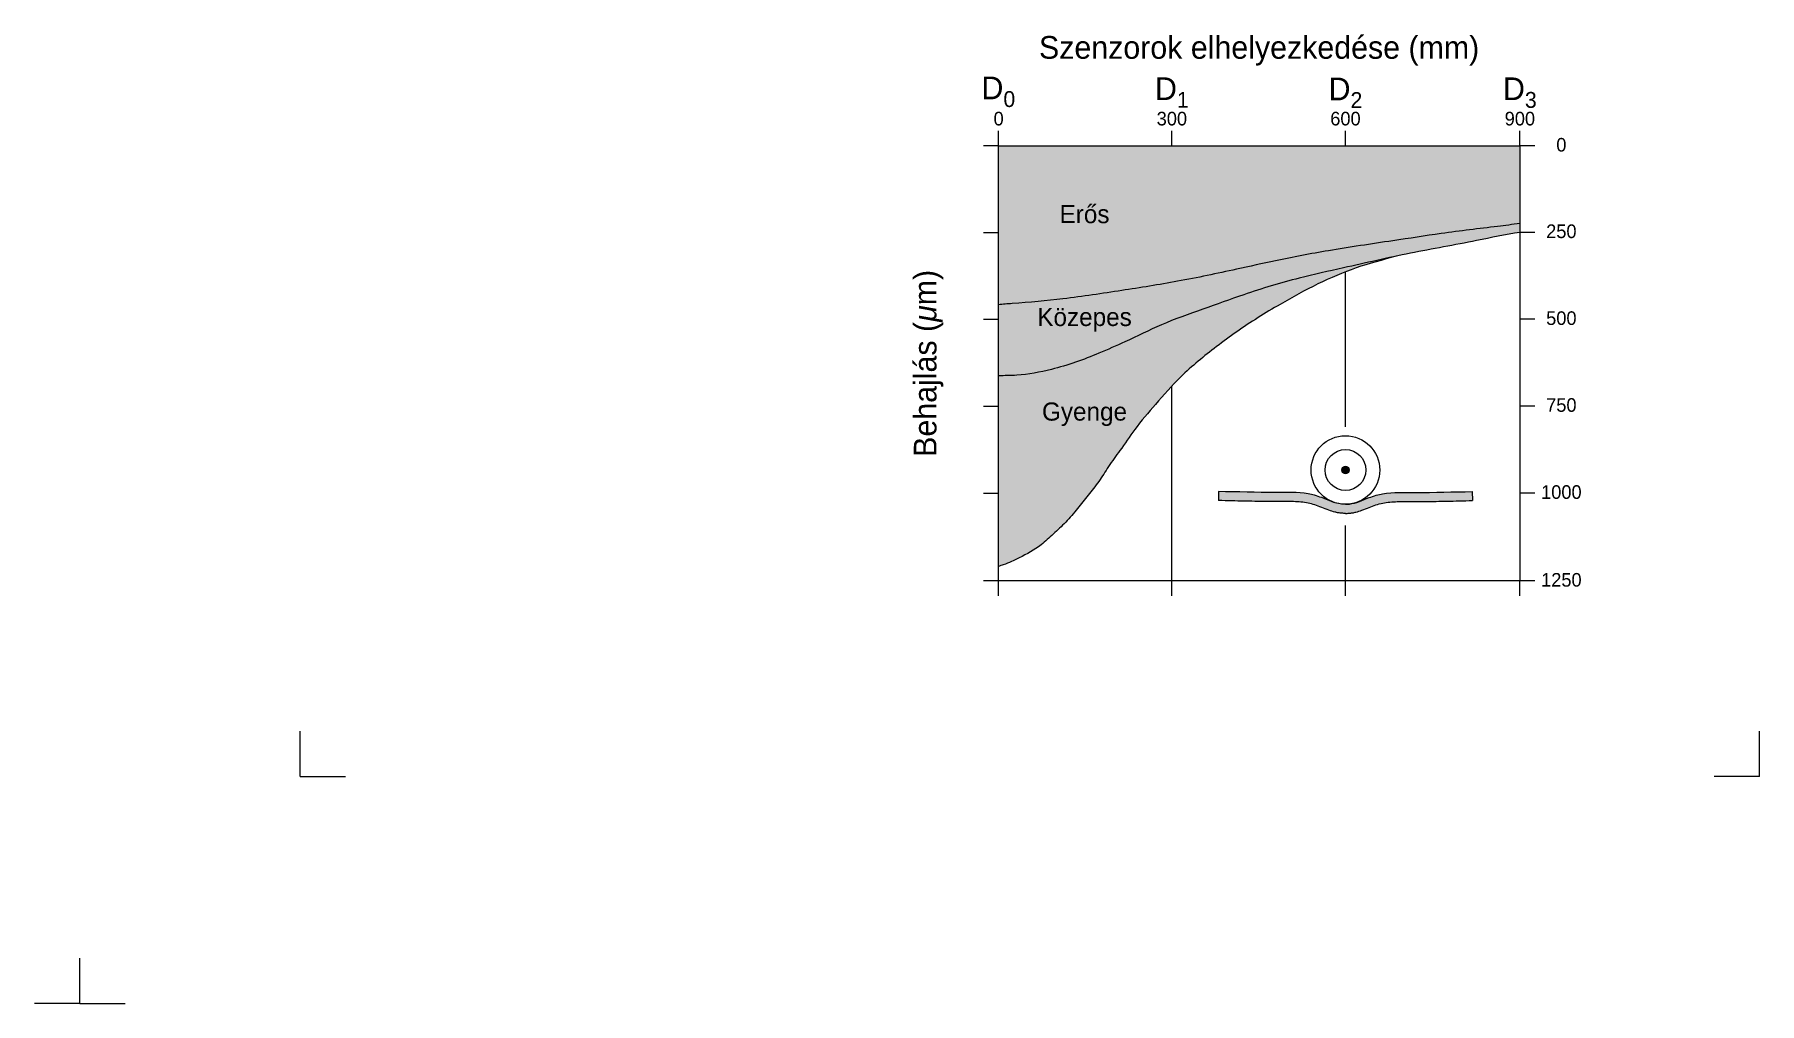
# Model space of a CAD drawing. Header units: millimetres. Extents: x 9 to 961, y -258 to 565.
# Drawn here: x 535.5 to 725.5, y -229.5 to -122.8 of the extents above; entities that cross this region are included whole.
import ezdxf

# ---------------------------------------------------------------- set-up
doc = ezdxf.new("R2010")
doc.units = ezdxf.units.MM
doc.layers.get('0').update_dxf_attribs({"plot": 0})
for name, color, linetype in [('Szurke_sraff', 254, 'Continuous'), ('Text', 2, 'Continuous'), ('Vonal_025', 4, 'Continuous'), ('Vonal_035', 2, 'Continuous'), ('Vonal_050', 3, 'Continuous')]:
    doc.layers.add(name, color=color, linetype=linetype)
doc.styles.add('TextCS', font='SCHLBKI.TTF', dxfattribs={"height": 2.5})

msp = doc.modelspace()

# ---------------------------------------------------------------- hatches: boundary and pattern name
at = {"layer": 'Szurke_sraff'}
h = msp.add_hatch(color=254, dxfattribs=at)
edge = h.paths.add_edge_path()
edge.add_line((660.81, -135.05), (641.7, -135.05))
edge.add_line((641.7, -135.05), (641.7, -152.55))
edge.add_spline(control_points=[(641.7, -152.55), (642.18, -152.49), (644.64, -152.35), (649.35, -151.89), (654.91, -151.05), (658.97, -150.41), (660.81, -150.08)], knot_values=[40.063969, 40.063969, 40.063969, 40.063969, 41.506372, 46.862657, 53.525202, 59.182667, 59.182667, 59.182667, 59.182667], degree=3, periodic=0)
edge.add_line((660.81, -150.08), (660.81, -135.05))
edge = h.paths.add_edge_path()
edge.add_line((679.93, -135.05), (660.81, -135.05))
edge.add_line((660.81, -135.05), (660.81, -150.08))
edge.add_spline(control_points=[(660.81, -150.08), (661.02, -150.05), (663.42, -149.61), (667.16, -148.82), (672.72, -147.58), (676.73, -146.81), (679.3, -146.39), (679.93, -146.29)], knot_values=[20.435683, 20.435683, 20.435683, 20.435683, 21.073913, 27.840071, 32.245104, 38.161423, 40.063969, 40.063969, 40.063969, 40.063969], degree=3, periodic=0)
edge.add_line((679.93, -146.29), (679.93, -135.05))
edge = h.paths.add_edge_path()
edge.add_line((699.14, -135.05), (679.93, -135.05))
edge.add_line((679.93, -135.05), (679.93, -146.29))
edge.add_spline(control_points=[(679.93, -146.29), (681.64, -146.02), (685.12, -145.52), (690.98, -144.61), (695.36, -144.09), (698.32, -143.72), (699.14, -143.6)], knot_values=[1.037164, 1.037164, 1.037164, 1.037164, 6.247037, 11.501516, 17.959401, 20.435683, 20.435683, 20.435683, 20.435683], degree=3, periodic=0)
edge.add_line((699.14, -143.6), (699.14, -135.05))
at = {"layer": 'Szurke_sraff', "true_color": 0xd9d9d9}
h = msp.add_hatch(color=254, dxfattribs=at)
edge = h.paths.add_edge_path()
edge.add_spline(control_points=[(641.7, -160.39), (642.38, -160.36), (644.35, -160.37), (647.21, -159.81), (650.22, -158.94), (652.89, -157.84), (656.05, -156.5), (658.68, -155.16), (660.43, -154.45), (660.81, -154.29)], knot_values=[39.607404, 39.607404, 39.607404, 39.607404, 41.641751, 45.50971, 48.286051, 51.030162, 54.168925, 58.604471, 59.845043, 59.845043, 59.845043, 59.845043], degree=3, periodic=0)
edge.add_line((660.81, -154.29), (660.81, -150.08))
edge.add_spline(control_points=[(660.81, -150.08), (658.97, -150.41), (654.91, -151.05), (649.35, -151.89), (644.64, -152.35), (642.18, -152.49), (641.7, -152.55)], knot_values=[40.063969, 40.063969, 40.063969, 40.063969, 45.721434, 52.383979, 57.740264, 59.182667, 59.182667, 59.182667, 59.182667], degree=3, periodic=0)
edge.add_line((641.7, -152.55), (641.7, -160.39))
edge = h.paths.add_edge_path()
edge.add_spline(control_points=[(660.81, -154.29), (661.93, -153.85), (664.58, -152.93), (669.21, -151.22), (674.37, -149.67), (678.15, -148.84), (679.85, -148.46), (679.93, -148.44)], knot_values=[19.597157, 19.597157, 19.597157, 19.597157, 23.218489, 28.004181, 34.392624, 39.371317, 39.607404, 39.607404, 39.607404, 39.607404], degree=3, periodic=0)
edge.add_line((679.93, -148.44), (679.93, -146.29))
edge.add_spline(control_points=[(679.93, -146.29), (679.3, -146.39), (676.73, -146.81), (672.72, -147.58), (667.16, -148.82), (663.42, -149.61), (661.02, -150.05), (660.81, -150.08)], knot_values=[20.435683, 20.435683, 20.435683, 20.435683, 22.338229, 28.254548, 32.659581, 39.425739, 40.063969, 40.063969, 40.063969, 40.063969], degree=3, periodic=0)
edge.add_line((660.81, -150.08), (660.81, -154.29))
edge = h.paths.add_edge_path()
edge.add_spline(control_points=[(685.53, -147.2), (686.05, -147.09), (688.99, -146.49), (693.54, -145.71), (697.54, -144.82), (699.14, -144.58)], knot_values=[0, 0, 0, 0, 1.578847, 9.01336, 13.852466, 13.852466, 13.852466, 13.852466], degree=3, periodic=0)
edge.add_line((699.14, -144.58), (699.14, -143.6))
edge.add_spline(control_points=[(699.14, -143.6), (698.32, -143.72), (695.36, -144.09), (690.98, -144.61), (685.12, -145.52), (681.64, -146.02), (679.93, -146.29)], knot_values=[1.037164, 1.037164, 1.037164, 1.037164, 3.513445, 9.971331, 15.22581, 20.435683, 20.435683, 20.435683, 20.435683], degree=3, periodic=0)
edge.add_line((679.93, -146.29), (679.93, -148.44))
edge.add_spline(control_points=[(679.93, -148.44), (681.79, -148.03), (683.66, -147.6), (685.53, -147.2)], knot_values=[13.852466, 13.852466, 13.852466, 13.852466, 19.597157, 19.597157, 19.597157, 19.597157], degree=3, periodic=0)
at = {"layer": 'Szurke_sraff', "true_color": 0xebebeb}
h = msp.add_hatch(color=7, dxfattribs=at)
edge = h.paths.add_edge_path()
edge.add_spline(control_points=[(679.93, -148.93), (680.31, -148.78), (682.15, -148.1), (684.04, -147.61), (685.54, -147.22)], knot_values=[0, 0, 0, 0, 1.246657, 5.870001, 5.870001, 5.870001, 5.870001], degree=3, periodic=0)
edge.add_line((685.54, -147.22), (685.53, -147.2))
edge.add_spline(control_points=[(685.53, -147.2), (683.66, -147.6), (681.79, -148.03), (679.93, -148.44)], knot_values=[13.852466, 13.852466, 13.852466, 13.852466, 19.597157, 19.597157, 19.597157, 19.597157], degree=3, periodic=0)
edge.add_line((679.93, -148.44), (679.93, -148.93))
edge = h.paths.add_edge_path()
edge.add_spline(control_points=[(679.68, -149.02), (679.76, -148.99), (679.84, -148.96), (679.93, -148.93)], knot_values=[5.870001, 5.870001, 5.870001, 5.870001, 6.1303, 6.1303, 6.1303, 6.1303], degree=3, periodic=0)
edge.add_line((679.93, -148.93), (679.93, -148.44))
edge.add_spline(control_points=[(679.93, -148.44), (679.85, -148.46), (678.15, -148.84), (676.3, -149.25), (674.55, -149.7), (674.4, -149.74)], knot_values=[19.597157, 19.597157, 19.597157, 19.597157, 19.833245, 24.811938, 25.273057, 25.273057, 25.273057, 25.273057], degree=3, periodic=0)
edge.add_spline(control_points=[(674.4, -149.74), (672.49, -150.24), (670.56, -150.82), (668.66, -151.47), (668.63, -151.48)], knot_values=[25.273057, 25.273057, 25.273057, 25.273057, 31.200381, 31.303796, 31.303796, 31.303796, 31.303796], degree=3, periodic=0)
edge.add_spline(control_points=[(668.63, -151.48), (667.15, -151.98), (664.55, -152.94), (661.93, -153.85), (660.81, -154.29)], knot_values=[31.303796, 31.303796, 31.303796, 31.303796, 35.986072, 39.607404, 39.607404, 39.607404, 39.607404], degree=3, periodic=0)
edge.add_line((660.81, -154.29), (660.81, -161.5))
edge.add_spline(control_points=[(660.81, -161.5), (661.13, -161.16), (661.47, -160.81), (661.81, -160.47), (661.83, -160.46)], knot_values=[27.430148, 27.430148, 27.430148, 27.430148, 28.831719, 28.887619, 28.887619, 28.887619, 28.887619], degree=3, periodic=0)
edge.add_spline(control_points=[(661.83, -160.46), (662.43, -159.87), (663.06, -159.31), (663.71, -158.77)], knot_values=[24.896163, 24.896163, 24.896163, 24.896163, 27.430148, 27.430148, 27.430148, 27.430148], degree=3, periodic=0)
edge.add_spline(control_points=[(663.71, -158.77), (664.33, -158.26), (664.96, -157.76), (665.59, -157.28)], knot_values=[22.500059, 22.500059, 22.500059, 22.500059, 24.896163, 24.896163, 24.896163, 24.896163], degree=3, periodic=0)
edge.add_spline(control_points=[(665.59, -157.28), (665.64, -157.24), (666.39, -156.67), (667.14, -156.1), (667.86, -155.6)], knot_values=[19.675946, 19.675946, 19.675946, 19.675946, 19.854889, 22.500059, 22.500059, 22.500059, 22.500059], degree=3, periodic=0)
edge.add_spline(control_points=[(667.86, -155.6), (667.89, -155.58), (668.71, -155), (669.55, -154.45), (670.37, -153.93)], knot_values=[16.666135, 16.666135, 16.666135, 16.666135, 16.772093, 19.675946, 19.675946, 19.675946, 19.675946], degree=3, periodic=0)
edge.add_spline(control_points=[(670.37, -153.93), (671.15, -153.45), (672.23, -152.8), (673.33, -152.17), (673.63, -152)], knot_values=[12.874959, 12.874959, 12.874959, 12.874959, 15.623883, 16.666135, 16.666135, 16.666135, 16.666135], degree=3, periodic=0)
edge.add_spline(control_points=[(673.63, -152), (674.51, -151.5), (675.4, -151.02), (676.3, -150.56)], knot_values=[9.839789, 9.839789, 9.839789, 9.839789, 12.874959, 12.874959, 12.874959, 12.874959], degree=3, periodic=0)
edge.add_spline(control_points=[(676.3, -150.56), (676.5, -150.46), (677.61, -149.91), (678.74, -149.4), (679.68, -149.02)], knot_values=[6.1303, 6.1303, 6.1303, 6.1303, 6.793073, 9.839789, 9.839789, 9.839789, 9.839789], degree=3, periodic=0)
edge = h.paths.add_edge_path()
edge.add_spline(control_points=[(660.5, -161.84), (660.6, -161.73), (660.71, -161.62), (660.81, -161.5)], knot_values=[28.887619, 28.887619, 28.887619, 28.887619, 29.351026, 29.351026, 29.351026, 29.351026], degree=3, periodic=0)
edge.add_line((660.81, -161.5), (660.81, -154.29))
edge.add_spline(control_points=[(660.81, -154.29), (660.66, -154.35), (660.51, -154.41), (660.36, -154.47)], knot_values=[39.607404, 39.607404, 39.607404, 39.607404, 40.094942, 40.094942, 40.094942, 40.094942], degree=3, periodic=0)
edge.add_spline(control_points=[(660.36, -154.47), (660.27, -154.51), (660.18, -154.55), (660.09, -154.58)], knot_values=[40.094942, 40.094942, 40.094942, 40.094942, 40.385108, 40.385108, 40.385108, 40.385108], degree=3, periodic=0)
edge.add_spline(control_points=[(660.09, -154.58), (659.95, -154.64), (658.44, -155.28), (656.77, -156.13), (655.2, -156.84), (654.97, -156.94)], knot_values=[40.385108, 40.385108, 40.385108, 40.385108, 40.847977, 45.283523, 46.02072, 46.02072, 46.02072, 46.02072], degree=3, periodic=0)
edge.add_spline(control_points=[(654.97, -156.94), (654.9, -156.97), (654.83, -157), (654.76, -157.03)], knot_values=[46.02072, 46.02072, 46.02072, 46.02072, 46.252005, 46.252005, 46.252005, 46.252005], degree=3, periodic=0)
edge.add_spline(control_points=[(654.76, -157.03), (654.1, -157.32), (653.38, -157.63), (652.66, -157.93), (652.61, -157.95)], knot_values=[46.252005, 46.252005, 46.252005, 46.252005, 48.422286, 48.586779, 48.586779, 48.586779, 48.586779], degree=3, periodic=0)
edge.add_spline(control_points=[(652.61, -157.95), (651.92, -158.24), (651.22, -158.52), (650.52, -158.78)], knot_values=[48.586779, 48.586779, 48.586779, 48.586779, 50.841895, 50.841895, 50.841895, 50.841895], degree=3, periodic=0)
edge.add_spline(control_points=[(650.52, -158.78), (650.41, -158.82), (649.71, -159.07), (649, -159.29), (648.38, -159.46)], knot_values=[50.841895, 50.841895, 50.841895, 50.841895, 51.166397, 53.0803, 53.0803, 53.0803, 53.0803], degree=3, periodic=0)
edge.add_spline(control_points=[(648.38, -159.46), (648.34, -159.47), (648.29, -159.48), (648.24, -159.5)], knot_values=[53.0803, 53.0803, 53.0803, 53.0803, 53.226089, 53.226089, 53.226089, 53.226089], degree=3, periodic=0)
edge.add_spline(control_points=[(648.24, -159.5), (648.01, -159.56), (647.69, -159.64), (647.36, -159.72), (647.27, -159.75)], knot_values=[53.226089, 53.226089, 53.226089, 53.226089, 53.942737, 54.231372, 54.231372, 54.231372, 54.231372], degree=3, periodic=0)
edge.add_spline(control_points=[(647.27, -159.75), (646.94, -159.82), (646.62, -159.9), (646.29, -159.96)], knot_values=[54.231372, 54.231372, 54.231372, 54.231372, 55.230255, 55.230255, 55.230255, 55.230255], degree=3, periodic=0)
edge.add_spline(control_points=[(646.24, -159.97), (645.66, -160.09), (645.06, -160.19), (644.47, -160.26)], knot_values=[55.275693, 55.275693, 55.275693, 55.275693, 57.071428, 57.071428, 57.071428, 57.071428], degree=3, periodic=0)
edge.add_spline(control_points=[(644.47, -160.26), (644.23, -160.28), (643.98, -160.3), (643.73, -160.32)], knot_values=[57.071428, 57.071428, 57.071428, 57.071428, 57.809156, 57.809156, 57.809156, 57.809156], degree=3, periodic=0)
edge.add_spline(control_points=[(643.73, -160.32), (643.73, -160.32), (643.59, -160.33), (643.45, -160.33), (643.31, -160.34)], knot_values=[57.809156, 57.809156, 57.809156, 57.809156, 57.810696, 58.229821, 58.229821, 58.229821, 58.229821], degree=3, periodic=0)
edge.add_spline(control_points=[(643.28, -160.34), (642.76, -160.36), (642.23, -160.36), (641.7, -160.39)], knot_values=[58.261484, 58.261484, 58.261484, 58.261484, 59.845043, 59.845043, 59.845043, 59.845043], degree=3, periodic=0)
edge.add_line((641.7, -160.39), (641.7, -181.38))
edge.add_spline(control_points=[(641.7, -181.38), (641.88, -181.32), (642.09, -181.26), (642.3, -181.19), (642.32, -181.18)], knot_values=[56.253338, 56.253338, 56.253338, 56.253338, 56.830447, 56.905505, 56.905505, 56.905505, 56.905505], degree=3, periodic=0)
edge.add_spline(control_points=[(642.32, -181.18), (642.38, -181.16), (642.44, -181.13), (642.5, -181.11)], knot_values=[56.062574, 56.062574, 56.062574, 56.062574, 56.253338, 56.253338, 56.253338, 56.253338], degree=3, periodic=0)
edge.add_spline(control_points=[(642.5, -181.11), (642.56, -181.09), (642.63, -181.06), (642.69, -181.04)], knot_values=[55.856286, 55.856286, 55.856286, 55.856286, 56.062574, 56.062574, 56.062574, 56.062574], degree=3, periodic=0)
edge.add_spline(control_points=[(642.69, -181.04), (642.86, -180.97), (643.03, -180.9), (643.19, -180.82)], knot_values=[55.310643, 55.310643, 55.310643, 55.310643, 55.856286, 55.856286, 55.856286, 55.856286], degree=3, periodic=0)
edge.add_spline(control_points=[(643.19, -180.82), (643.42, -180.72), (643.64, -180.61), (643.87, -180.51)], knot_values=[54.567835, 54.567835, 54.567835, 54.567835, 55.310643, 55.310643, 55.310643, 55.310643], degree=3, periodic=0)
edge.add_spline(control_points=[(643.87, -180.51), (643.91, -180.48), (643.97, -180.46), (644.03, -180.43), (644.04, -180.42)], knot_values=[54.371238, 54.371238, 54.371238, 54.371238, 54.511603, 54.567835, 54.567835, 54.567835, 54.567835], degree=3, periodic=0)
edge.add_spline(control_points=[(644.04, -180.42), (644.13, -180.37), (644.22, -180.33), (644.31, -180.28)], knot_values=[54.072322, 54.072322, 54.072322, 54.072322, 54.371238, 54.371238, 54.371238, 54.371238], degree=3, periodic=0)
edge.add_spline(control_points=[(644.31, -180.28), (644.49, -180.19), (644.67, -180.1), (644.84, -180.01)], knot_values=[53.476966, 53.476966, 53.476966, 53.476966, 54.072322, 54.072322, 54.072322, 54.072322], degree=3, periodic=0)
edge.add_spline(control_points=[(644.84, -180.01), (645.05, -179.89), (645.26, -179.77), (645.47, -179.65)], knot_values=[52.755155, 52.755155, 52.755155, 52.755155, 53.476966, 53.476966, 53.476966, 53.476966], degree=3, periodic=0)
edge.add_spline(control_points=[(645.47, -179.65), (645.49, -179.63), (645.51, -179.62), (645.53, -179.61)], knot_values=[52.681471, 52.681471, 52.681471, 52.681471, 52.755155, 52.755155, 52.755155, 52.755155], degree=3, periodic=0)
edge.add_spline(control_points=[(645.53, -179.61), (645.62, -179.55), (645.71, -179.5), (645.8, -179.44)], knot_values=[52.367672, 52.367672, 52.367672, 52.367672, 52.681471, 52.681471, 52.681471, 52.681471], degree=3, periodic=0)
edge.add_spline(control_points=[(645.8, -179.44), (645.94, -179.35), (646.07, -179.26), (646.2, -179.16)], knot_values=[51.873906, 51.873906, 51.873906, 51.873906, 52.367672, 52.367672, 52.367672, 52.367672], degree=3, periodic=0)
edge.add_spline(control_points=[(646.2, -179.16), (646.27, -179.11), (646.47, -178.96), (646.67, -178.8), (646.79, -178.69)], knot_values=[51.121733, 51.121733, 51.121733, 51.121733, 51.387159, 51.873906, 51.873906, 51.873906, 51.873906], degree=3, periodic=0)
edge.add_spline(control_points=[(646.79, -178.69), (646.81, -178.68), (646.83, -178.66), (646.85, -178.64)], knot_values=[51.040959, 51.040959, 51.040959, 51.040959, 51.121733, 51.121733, 51.121733, 51.121733], degree=3, periodic=0)
edge.add_spline(control_points=[(646.85, -178.64), (647.03, -178.49), (647.2, -178.33), (647.37, -178.17)], knot_values=[50.340298, 50.340298, 50.340298, 50.340298, 51.040959, 51.040959, 51.040959, 51.040959], degree=3, periodic=0)
edge.add_spline(control_points=[(647.37, -178.17), (647.49, -178.05), (648.08, -177.5), (648.73, -176.91), (649.22, -176.39), (649.27, -176.34)], knot_values=[47.701358, 47.701358, 47.701358, 47.701358, 48.205256, 50.11652, 50.340298, 50.340298, 50.340298, 50.340298], degree=3, periodic=0)
edge.add_spline(control_points=[(649.27, -176.34), (649.46, -176.14), (649.63, -175.94), (649.81, -175.73)], knot_values=[46.889127, 46.889127, 46.889127, 46.889127, 47.701358, 47.701358, 47.701358, 47.701358], degree=3, periodic=0)
edge.add_spline(control_points=[(649.81, -175.73), (650.02, -175.49), (650.23, -175.23), (650.43, -174.97), (650.44, -174.96)], knot_values=[45.896404, 45.896404, 45.896404, 45.896404, 46.852134, 46.889127, 46.889127, 46.889127, 46.889127], degree=3, periodic=0)
edge.add_spline(control_points=[(650.44, -174.96), (650.83, -174.49), (651.28, -173.93), (651.73, -173.37), (651.81, -173.28)], knot_values=[43.726823, 43.726823, 43.726823, 43.726823, 45.553604, 45.896404, 45.896404, 45.896404, 45.896404], degree=3, periodic=0)
edge.add_spline(control_points=[(651.81, -173.28), (652.02, -173), (652.24, -172.73), (652.45, -172.45)], knot_values=[42.679129, 42.679129, 42.679129, 42.679129, 43.726823, 43.726823, 43.726823, 43.726823], degree=3, periodic=0)
edge.add_spline(control_points=[(652.45, -172.45), (652.56, -172.31), (653.04, -171.64), (653.5, -170.88), (653.9, -170.29), (653.93, -170.24)], knot_values=[40.018657, 40.018657, 40.018657, 40.018657, 40.551895, 42.499574, 42.679129, 42.679129, 42.679129, 42.679129], degree=3, periodic=0)
edge.add_spline(control_points=[(653.93, -170.24), (654.3, -169.7), (654.71, -169.15), (655.11, -168.59), (655.12, -168.58)], knot_values=[37.977138, 37.977138, 37.977138, 37.977138, 39.960985, 40.018657, 40.018657, 40.018657, 40.018657], degree=3, periodic=0)
edge.add_spline(control_points=[(655.12, -168.58), (655.65, -167.82), (656.29, -166.86), (656.99, -165.94), (657.14, -165.76)], knot_values=[34.503252, 34.503252, 34.503252, 34.503252, 37.276249, 37.977138, 37.977138, 37.977138, 37.977138], degree=3, periodic=0)
edge.add_spline(control_points=[(657.14, -165.76), (657.16, -165.73), (657.17, -165.71), (657.19, -165.69)], knot_values=[34.42389, 34.42389, 34.42389, 34.42389, 34.503252, 34.503252, 34.503252, 34.503252], degree=3, periodic=0)
edge.add_spline(control_points=[(657.19, -165.69), (657.7, -165.05), (658.24, -164.42), (658.78, -163.8)], knot_values=[31.952443, 31.952443, 31.952443, 31.952443, 34.42389, 34.42389, 34.42389, 34.42389], degree=3, periodic=0)
edge.add_spline(control_points=[(658.78, -163.8), (658.85, -163.71), (659.42, -163.06), (659.99, -162.4), (660.5, -161.84)], knot_values=[29.351027, 29.351027, 29.351027, 29.351027, 29.69618, 31.952443, 31.952443, 31.952443, 31.952443], degree=3, periodic=0)
at = {"layer": 'Szurke_sraff'}
h = msp.add_hatch(color=256, dxfattribs=at)
edge = h.paths.add_edge_path()
edge.add_spline(control_points=[(679.93, -175.54), (680.05, -175.54), (680.18, -175.53), (680.45, -175.51), (680.58, -175.5), (680.84, -175.46), (680.96, -175.43), (681.31, -175.34), (681.53, -175.27), (682.02, -175.09), (682.29, -174.98), (682.8, -174.77), (683.04, -174.68), (683.53, -174.53), (683.78, -174.46), (684.29, -174.36), (684.55, -174.32), (685.09, -174.27), (685.36, -174.25), (686.19, -174.22), (686.77, -174.22), (687.78, -174.23), (688.21, -174.23), (689.06, -174.22), (689.48, -174.22), (690.75, -174.2), (691.59, -174.18), (692.92, -174.15), (693.42, -174.14), (693.92, -174.13)], knot_values=[0.0692, 0.0692, 0.0692, 0.0692, 0.41857, 0.41857, 0.714474, 0.714474, 1.010377, 1.010377, 1.602183, 1.602183, 2.405161, 2.405161, 3.288753, 3.288753, 4.172346, 4.172346, 5.055938, 5.055938, 5.93953, 5.93953, 7.706715, 7.706715, 8.963795, 8.963795, 10.220876, 10.220876, 12.735036, 12.735036, 14.23747, 14.23747, 14.23747, 14.23747], degree=3, periodic=0)
edge.add_line((693.92, -174.13), (693.9, -173.13))
edge.add_spline(control_points=[(693.9, -173.13), (691.81, -173.17), (688.53, -173.28), (684.97, -173.18), (683.28, -173.55), (682.07, -173.94), (680.98, -174.5), (680.07, -174.53), (679.93, -174.54)], knot_values=[0.088358, 0.088358, 0.088358, 0.088358, 6.367341, 9.973147, 10.677526, 11.517198, 13.795878, 14.23747, 14.23747, 14.23747, 14.23747], degree=3, periodic=0)
edge.add_spline(control_points=[(679.93, -174.54), (679.78, -174.53), (678.87, -174.5), (677.78, -173.94), (676.57, -173.55), (674.88, -173.18), (671.33, -173.28), (668.04, -173.17), (665.95, -173.13)], knot_values=[0.088358, 0.088358, 0.088358, 0.088358, 0.529949, 2.808629, 3.648301, 4.35268, 7.958486, 14.23747, 14.23747, 14.23747, 14.23747], degree=3, periodic=0)
edge.add_line((665.95, -173.13), (665.93, -174.13))
edge.add_spline(control_points=[(665.93, -174.13), (666.43, -174.14), (666.93, -174.15), (668.27, -174.18), (669.11, -174.2), (670.37, -174.22), (670.79, -174.22), (671.64, -174.23), (672.07, -174.23), (673.08, -174.22), (673.66, -174.22), (674.49, -174.25), (674.76, -174.27), (675.3, -174.32), (675.56, -174.36), (676.07, -174.46), (676.32, -174.53), (676.81, -174.68), (677.05, -174.77), (677.57, -174.98), (677.83, -175.09), (678.32, -175.27), (678.54, -175.34), (678.89, -175.43), (679.02, -175.46), (679.27, -175.5), (679.4, -175.51), (679.67, -175.53), (679.8, -175.54), (679.93, -175.54)], knot_values=[0.0692, 0.0692, 0.0692, 0.0692, 1.571634, 1.571634, 4.085794, 4.085794, 5.342874, 5.342874, 6.599955, 6.599955, 8.367139, 8.367139, 9.250732, 9.250732, 10.134324, 10.134324, 11.017917, 11.017917, 11.901509, 11.901509, 12.704487, 12.704487, 13.296293, 13.296293, 13.592196, 13.592196, 13.888099, 13.888099, 14.23747, 14.23747, 14.23747, 14.23747], degree=3, periodic=0)
at = {"layer": 'Vonal_025'}
msp.add_hatch(color=256, dxfattribs=at).paths.add_polyline_path([(680.34, -170.76, 1), (679.51, -170.76, 1)])

# ---------------------------------------------------------------- linework, layer by layer
for p, q in [((564.79, -204.53), (564.79, -199.53)), ((725.53, -204.53), (725.53, -199.53)), ((564.79, -204.53), (569.79, -204.53)), ((725.53, -204.53), (720.53, -204.53)), ((540.53, -229.53), (540.53, -224.53)), ((540.53, -229.53), (540.53, -224.53)), ((540.53, -229.53), (535.53, -229.53)), ((540.53, -229.53), (545.53, -229.53))]:
    msp.add_line(p, q)
for radius in [2.25, 0.413]:
    msp.add_circle((679.93, -170.76), radius, dxfattribs=at)
at = {"layer": 'Vonal_035'}
for p, q in [((641.7, -135.05), (641.7, -133.41)), ((660.81, -135.05), (660.81, -133.41)), ((679.93, -135.05), (679.93, -133.41)), ((699.14, -135.05), (699.14, -133.41)), ((641.7, -135.05), (640.06, -135.05)), ((700.78, -135.05), (699.14, -135.05)), ((640.06, -144.58), (641.7, -144.58)), ((700.78, -144.58), (699.14, -144.58)), ((679.93, -166.02), (679.93, -148.93)), ((640.06, -154.15), (641.7, -154.15)), ((700.78, -154.15), (699.14, -154.15)), ((660.81, -184.62), (660.81, -161.5)), ((640.06, -163.72), (641.7, -163.72)), ((700.78, -163.72), (699.14, -163.72)), ((640.06, -173.31), (641.7, -173.31)), ((665.95, -173.13), (665.93, -174.13)), ((693.9, -173.13), (693.92, -174.13)), ((700.78, -173.31), (699.14, -173.31)), ((679.93, -184.62), (679.93, -176.86)), ((641.7, -182.98), (640.06, -182.98)), ((641.7, -184.62), (641.7, -182.98)), ((700.78, -182.98), (699.14, -182.98)), ((699.14, -184.62), (699.14, -182.98))]:
    msp.add_line(p, q, dxfattribs=at)
msp.add_lwpolyline([(641.7, -135.05), (699.14, -135.05), (699.14, -182.98), (641.7, -182.98)], close=True, dxfattribs=at)
msp.add_circle((679.93, -170.76), 3.78, dxfattribs=at)
for points, knots in [([(679.93, -175.54), (679.8, -175.54), (679.67, -175.53), (679.4, -175.51), (679.27, -175.5), (679.02, -175.46), (678.89, -175.43), (678.54, -175.34), (678.32, -175.27), (677.83, -175.09), (677.57, -174.98), (677.05, -174.77), (676.81, -174.68), (676.32, -174.53), (676.07, -174.46), (675.56, -174.36), (675.3, -174.32), (674.76, -174.27), (674.49, -174.25), (673.66, -174.22), (673.08, -174.22), (672.07, -174.23), (671.64, -174.23), (670.79, -174.22), (670.37, -174.22), (669.11, -174.2), (668.27, -174.18), (666.93, -174.15), (666.43, -174.14), (665.93, -174.13)], [0.0692, 0.0692, 0.0692, 0.0692, 0.41857, 0.41857, 0.714474, 0.714474, 1.010377, 1.010377, 1.602183, 1.602183, 2.405161, 2.405161, 3.288753, 3.288753, 4.172346, 4.172346, 5.055938, 5.055938, 5.93953, 5.93953, 7.706715, 7.706715, 8.963795, 8.963795, 10.220876, 10.220876, 12.735036, 12.735036, 14.23747, 14.23747, 14.23747, 14.23747]), ([(679.93, -174.54), (679.78, -174.53), (678.87, -174.5), (677.78, -173.94), (676.57, -173.55), (674.88, -173.18), (671.33, -173.28), (668.04, -173.17), (665.95, -173.13)], [0.088358, 0.088358, 0.088358, 0.088358, 0.529949, 2.808629, 3.648301, 4.35268, 7.958486, 14.23747, 14.23747, 14.23747, 14.23747]), ([(679.93, -174.54), (680.07, -174.53), (680.98, -174.5), (682.07, -173.94), (683.28, -173.55), (684.97, -173.18), (688.53, -173.28), (691.81, -173.17), (693.9, -173.13)], [0.088358, 0.088358, 0.088358, 0.088358, 0.529949, 2.808629, 3.648301, 4.35268, 7.958486, 14.23747, 14.23747, 14.23747, 14.23747]), ([(679.93, -175.54), (680.05, -175.54), (680.18, -175.53), (680.45, -175.51), (680.58, -175.5), (680.84, -175.46), (680.96, -175.43), (681.31, -175.34), (681.53, -175.27), (682.02, -175.09), (682.29, -174.98), (682.8, -174.77), (683.04, -174.68), (683.53, -174.53), (683.78, -174.46), (684.29, -174.36), (684.55, -174.32), (685.09, -174.27), (685.36, -174.25), (686.19, -174.22), (686.77, -174.22), (687.78, -174.23), (688.21, -174.23), (689.06, -174.22), (689.48, -174.22), (690.75, -174.2), (691.59, -174.18), (692.92, -174.15), (693.42, -174.14), (693.92, -174.13)], [0.0692, 0.0692, 0.0692, 0.0692, 0.41857, 0.41857, 0.714474, 0.714474, 1.010377, 1.010377, 1.602183, 1.602183, 2.405161, 2.405161, 3.288753, 3.288753, 4.172346, 4.172346, 5.055938, 5.055938, 5.93953, 5.93953, 7.706715, 7.706715, 8.963795, 8.963795, 10.220876, 10.220876, 12.735036, 12.735036, 14.23747, 14.23747, 14.23747, 14.23747])]:
    msp.add_open_spline(points, degree=3, knots=knots, dxfattribs=at)
at = {"layer": 'Vonal_050'}
msp.add_line((685.54, -147.22), (685.53, -147.2), dxfattribs=at)
for points, knots in [([(699.14, -143.6), (698.32, -143.72), (695.36, -144.09), (690.98, -144.61), (684.47, -145.62), (678.43, -146.48), (672.72, -147.58), (667.16, -148.82), (661.63, -149.99), (655.11, -151.02), (649.35, -151.89), (644.64, -152.35), (642.18, -152.49), (641.7, -152.55)], [1.037164, 1.037164, 1.037164, 1.037164, 3.513445, 9.971331, 15.22581, 22.338229, 28.254548, 32.659581, 39.425739, 45.721434, 52.383979, 57.740264, 59.182667, 59.182667, 59.182667, 59.182667]), ([(699.14, -144.58), (697.54, -144.82), (693.54, -145.71), (687.03, -146.82), (680.54, -148.32), (674.37, -149.67), (669.21, -151.22), (664.2, -153.07), (659.75, -154.61), (656.05, -156.5), (652.89, -157.84), (650.22, -158.94), (647.21, -159.81), (644.35, -160.37), (642.38, -160.36), (641.7, -160.39)], [0, 0, 0, 0, 4.839106, 12.273619, 19.833245, 24.811938, 31.200381, 35.986072, 40.847977, 45.283523, 48.422286, 51.166397, 53.942737, 57.810696, 59.845043, 59.845043, 59.845043, 59.845043]), ([(685.54, -147.22), (684.04, -147.61), (681.08, -148.38), (676.81, -150.23), (672.44, -152.63), (668.71, -154.94), (665.08, -157.64), (661.94, -160.16), (659.12, -163.41), (656.81, -166.06), (655.23, -168.46), (653.84, -170.31), (652.8, -172.04), (651.6, -173.53), (650.4, -175.03), (649.17, -176.52), (647.76, -177.78), (646.2, -179.3), (644.27, -180.32), (642.67, -181.08), (641.88, -181.32), (641.7, -181.38)], [0, 0, 0, 0, 4.623344, 9.177016, 13.91721, 19.569987, 22.321115, 27.486048, 31.60729, 35.204141, 38.03481, 40.198211, 42.145891, 44.069623, 45.933397, 47.925136, 49.8364, 51.608481, 54.42747, 56.328395, 56.905505, 56.905505, 56.905505, 56.905505])]:
    msp.add_open_spline(points, degree=3, knots=knots, dxfattribs=at)

# ---------------------------------------------------------------- texts
at = {"layer": 'Text', "attachment_point": 5, "style": 'TextCS'}
for s, insert, char_height in [('Szenzorok elhelyezkedése (mm)', (670.42, -124.58), 2.5), ('\\A1;D{\\H0.7x;\\S ^ 0;}', (641.7, -128.67), 2.5), ('\\A1;D{\\H0.7x;\\S ^ 1;}', (660.81, -128.75), 2.5), ('\\A1;D{\\H0.7x;\\S ^ 2;}', (679.93, -128.78), 2.5), ('\\A1;D{\\H0.7x;\\S ^ 3;}', (699.14, -128.76), 2.5), ('Erős', (651.19, -142.58), 2), ('Közepes', (651.19, -154.2), 2), ('Gyenge', (651.19, -164.62), 2)]:
    msp.add_mtext(s, dxfattribs=dict(at, insert=insert, char_height=char_height))
at = {"layer": 'Text', "color": 4, "char_height": 1.5, "attachment_point": 5, "style": 'TextCS'}
for s, insert in [('0', (641.73, -132.06)), ('300', (660.81, -132.06)), ('600', (679.93, -132.06)), ('900', (699.14, -132.06)), ('0', (703.71, -134.94)), ('250', (703.71, -144.47)), ('500', (703.71, -154.04)), ('750', (703.71, -163.61)), ('1000', (703.71, -173.2)), ('1250', (703.71, -182.87))]:
    msp.add_mtext(s, dxfattribs=dict(at, insert=insert))
at = {"layer": 'Text', "insert": (634.01, -159.01), "char_height": 2.5, "attachment_point": 5, "rotation": 90, "style": 'TextCS'}
msp.add_mtext('Behajlás ({\\fSymbol|b0|i1|c2|p18;m}m)', dxfattribs=at)

doc.saveas('drawing.dxf')
